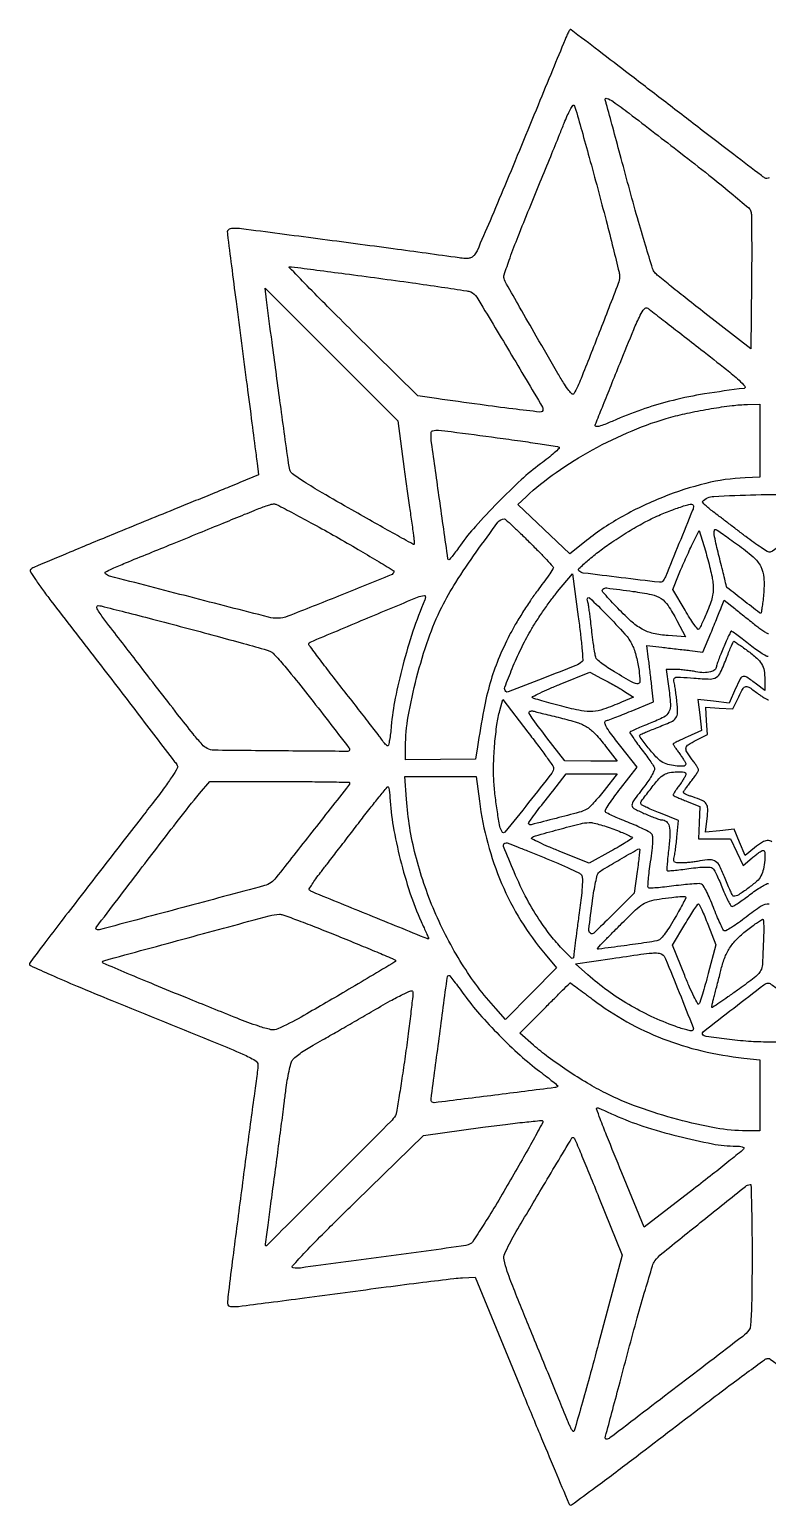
# Model space of a CAD drawing. Extents: x 6 to 587, y 136 to 715.
# Drawn here: x 6 to 296, y 136 to 715 of the extents above; entities that cross this region are included whole.
import ezdxf

# ---------------------------------------------------------------- set-up
doc = ezdxf.new("R2010")
doc.units = 0

msp = doc.modelspace()

# ---------------------------------------------------------------- linework, layer by layer
for points in [[(296.746402, 656.831407, -0.294151), (294.93864, 656.806247, -0.023323), (293.656754, 657.692457, -0.000154), (282.836131, 665.949675, -0.000615), (270.477823, 675.410415, -0.000393), (256.135287, 686.436058, 0.000438), (241.885584, 697.388284, 0.000724), (229.830393, 706.609342, 0.000035), (218.94269, 714.911232, 0.164301), (218.679845, 715, 0.247938), (218.494772, 714.902215, 0.014015), (218.133314, 714.339062, 0.018834), (217.731563, 713.612204, 0.012461), (217.323181, 712.75, 0.006495), (216.58593, 711.027579, 0.00007), (211.671907, 699.117188, 0.000221), (206.012105, 685.376566, 0.000144), (199.486035, 669.5, -0.001579), (192.918417, 653.651875, -0.002438), (187.131893, 639.999718, -0.000764), (182.042172, 628.202369, -0.073772), (181.07605, 626.647975, -0.07096), (180.06073, 625.74713, -0.096584), (178.931747, 625.281111, -0.066113), (177.401353, 625.178626, -0.018346), (175.002681, 625.423793, 0.001234), (149.138193, 628.965235, 0.000829), (119.571417, 632.8894, 0.000153), (89.575788, 636.810557, 0.032432), (86.658226, 637, 0.044186), (85.608732, 636.907073, 0.070736), (84.755733, 636.626417, 0.095573), (84.197482, 636.202323, 0.184698), (84, 635.685953, 0.031504), (84.065161, 634.652824, 0.000109), (85.633319, 622.292346, 0.000595), (87.428756, 608.298275, 0.000373), (89.560236, 591.935953, -0.000089), (91.73133, 575.343053, -0.000128), (93.652234, 560.612606, -0.000069), (95.272663, 548.148096, -0.001931), (95.682449, 544.894195), (96.244426, 540.28839), (88.872213, 537.245243, -0.000836), (84.862291, 535.597845, -0.000203), (78.231213, 532.889685, -0.000208), (70.623428, 529.789924, -0.000207), (63, 526.691164, 0.000843), (39.712369, 517.19068, 0.001935), (22.213718, 509.938194, 0.000487), (7.998637, 503.965762, 0.095656), (6.716271, 503.108151, 0.351576), (6.644398, 502.482909, 0.005357), (8.755451, 499.206848, 0.011643), (11.431212, 495.349069, 0.007108), (14.758714, 490.916271, -0.000395), (32.569607, 467.841028, -0.000532), (48.649873, 446.927911, -0.000087), (63.329549, 427.787318, -0.029066), (64.375673, 426.244881, -0.275188), (64.37643, 425.254739, -0.010245), (62.326139, 421.961151, -0.014204), (59.388415, 417.719202, -0.006175), (55.257325, 412.244881, -0.000024), (50.177295, 405.683849, -0.000008), (42.624325, 395.930205, -0.000008), (34.213467, 385.069404, -0.000009), (26.107207, 374.602626, 0.00106), (18.683613, 364.975558, 0.001671), (12.358267, 356.679396, 0.000388), (6.844078, 349.385012, 0.070143), (6.380676, 348.549642, 0.396371), (6.678289, 347.822188, 0.001836), (14.815072, 344.149073, 0.006105), (25.017566, 339.737135, 0.002632), (38.718613, 334.094346, -0.000244), (79.905758, 317.360962, -0.007471), (90.121121, 313.025884, -0.0254), (94.937873, 310.596891, -0.269489), (96, 308.769376, -0.027661), (95.92936, 307.493452, -0.002598), (95.566323, 304.372707, -0.003325), (95.089029, 300.65414, -0.002609), (94.523653, 296.628338, 0.003321), (93.013849, 285.765509, 0.000324), (89.557272, 259.492764, 0.000384), (86.160249, 233.386797, 0.002288), (84.459833, 219.75, 0.006038), (84.051494, 215.96266, 0.104688), (84.191169, 214.73503, 0.264454), (84.822951, 214.167563, 0.053739), (86.377493, 214, 0.031202), (88.334735, 214.122258, 0.000418), (100.338677, 215.637974, 0.001192), (114.242337, 217.439077, 0.000783), (130.242716, 219.576083, -0.00107), (146.402499, 221.724951, -0.00151), (160.810475, 223.56528, -0.000865), (172.977468, 225.060659, -0.021214), (176.367413, 225.326083), (181.234825, 225.5), (199.570928, 181.129818, 0.000527), (206.636912, 164.082332, 0.000862), (212.667297, 149.64688, 0.000078), (218.093933, 136.725039, 0.097217), (218.405744, 136.260922, 0.371058), (219.172886, 136.20345, 0.000928), (228.601653, 143.189913, 0.002795), (242.681625, 153.7861, 0.000413), (270.980878, 175.369101, -0.00201), (280.090534, 182.270856, -0.003121), (288.01049, 188.144304, -0.00095), (294.918044, 193.1803, -0.099107), (295.980878, 193.668372, -0.218026), (297.075966, 193.450477, -0.000762), (308.181153, 185.399918, -0.003836)], [(296.682118, 371.944434, 0.158877), (293.60035, 371.08497, 0.01839), (287.69977, 366.837903, -0.010229), (284.686554, 364.593536, -0.015932), (281.992471, 362.797982, -0.010166), (279.72681, 361.453145, -0.273779), (279.055036, 361.465986, -0.141178), (278.550112, 362.022626, -0.006208), (277.415853, 364.408364, -0.010095), (276.149073, 367.313459, -0.006997), (274.829885, 370.645128, 0.011498), (273.477545, 373.972705, 0.016217), (272.109913, 376.866902, 0.012371), (270.856833, 379.168226, 0.171923), (270.148552, 379.773237, 0.102149), (269.178843, 379.932531, 0.006995), (266.38386, 379.77931, 0.009759), (263.032047, 379.482668, 0.007164), (259.328219, 379.028111, -0.006674), (255.682428, 378.577055, -0.010242), (252.513334, 378.293421, -0.005075), (249.850788, 378.137141, -0.211542), (249.32748, 378.339187, -0.21549), (249.129506, 378.863702, -0.00495), (249.329534, 381.58104, -0.010157), (249.665729, 384.811652, -0.006598), (250.179195, 388.53056, 0.007208), (250.80069, 393.0728, 0.021535), (251.046616, 396.199123, 0.028698), (250.999255, 398.357258, 0.150493), (250.566228, 399.447537, 0.100812), (249.750454, 400.125008, 0.009139), (247.382263, 401.339372, 0.011559), (244.471713, 402.68277, 0.008787), (241.224454, 404.024169, -0.006348), (238.015073, 405.331635, -0.009253), (235.223757, 406.571679, -0.005356), (232.920078, 407.676767, -0.140725), (232.41753, 408.133439, -0.28237), (232.415592, 408.746148, -0.007228), (233.948332, 411.181685, -0.013285), (235.926118, 414.055761, -0.008416), (238.37496, 417.303084), (244.863768, 425.612941), (238.431884, 433.783816, -0.00628), (234.471574, 438.947, -0.036385), (232.621748, 441.839256, -0.125884), (232.243564, 443.346554, -0.41286), (232.900037, 444, 0.0884), (233.527099, 444.111738, 0.002498), (236.098667, 445.072884, 0.00502), (239.116631, 446.252889, 0.003422), (242.525109, 447.652372), (251.250144, 451.304743), (250.675261, 456.902372, 0.002142), (250.403918, 459.43751, 0.001287), (250.061184, 462.444585, 0.001289), (249.704899, 465.433641, 0.002249), (249.392069, 467.908983), (248.68376, 473.317966), (254.59188, 472.671007, -0.001019), (257.225531, 472.377178, -0.000665), (260.26432, 472.027784, -0.000668), (263.226993, 471.679136, -0.001277), (265.605805, 471.38981), (270.71161, 470.755574), (273.836436, 478.261742, 0.000992), (275.107928, 481.333168, 0.001047), (276.344408, 484.354833, 0.000999), (277.399682, 486.964092, 0.004751), (277.986162, 488.463604), (279.011063, 491.159297), (283.197915, 487.829648, -0.000156), (285.094954, 486.320039, -0.000093), (287.346804, 484.526248, -0.000094), (289.586342, 482.740896, -0.000163), (291.442384, 481.259706, 0.011034), (293.069426, 480.018191, 0.014756), (294.601825, 478.969317, 0.01191), (295.910015, 478.172837, 0.129847), (296.5, 478.012835, 0.153163)], [(296.298171, 469, -0.135007), (295.48446, 469.223793, -0.009732), (293.482067, 470.46875, -0.013088), (291.129494, 472.084752, -0.009502), (288.594686, 474, 0.002715), (286.129392, 475.915833, 0.004298), (283.993698, 477.527992, 0.00115), (282.121501, 478.909483, 0.167462), (281.866153, 478.988909, 0.277157), (281.66461, 478.859436, 0.002248), (280.799745, 477.08959, 0.00716), (279.830642, 475.008039, 0.004444), (278.75, 472.538716, 0.005276), (277.696584, 469.998262, 0.007269), (276.807813, 467.693055, 0.00486), (276.111915, 465.748879, 0.083697), (276, 465.084991, -0.230747), (275.383058, 463.819332, -0.104055), (273.682846, 462.984736, -0.069952), (271.103612, 462.701743, -0.040062), (267.985998, 463.047568, 0.011506), (266.007153, 463.382249, 0.008079), (263.766393, 463.6715, 0.008156), (261.611063, 463.878847, 0.016858), (259.920873, 463.956449), (256.341745, 464), (257.226965, 457.392945, -0.014817), (257.959165, 450.347619, -0.134459), (257.370502, 447.341773, -0.160114), (255.362732, 445.305048, -0.023471), (250.016605, 442.865547, 0.002766), (247.117677, 441.685136, 0.004165), (244.60521, 440.621253, 0.001722), (242.467815, 439.686364, 0.092672), (242.10343, 439.436764, 0.349695), (242.064508, 439.092532, 0.005683), (243.18823, 437.345457, 0.012002), (244.618823, 435.285235, 0.007335), (246.399887, 432.920943, -0.005297), (248.249911, 430.485816, -0.00678), (249.898872, 428.202907, -0.005358), (251.230796, 426.261317, -0.056094), (251.674484, 425.405898, -0.19513), (251.658049, 424.541452, -0.021822), (250.788092, 422.731568, -0.023805), (249.500785, 420.580616, -0.016759), (247.861422, 418.286333, 0.004957), (243.450846, 412.411926, 0.153157), (242.866021, 410.705388, 0.284045), (243.599785, 409.445296, 0.018399), (247.578942, 407.507507, 0.007534), (249.841862, 406.547233, 0.009689), (251.951427, 405.73658, 0.007789), (253.73226, 405.122775, 0.079251), (254.501986, 405, -0.180876), (256.34859, 404.309392, -0.154382), (257.438471, 402.526486, -0.073212), (257.756467, 399.230237, -0.017478), (257.288077, 393.729176, 0.00438), (256.932806, 390.545572, 0.006835), (256.688414, 387.797725, 0.002522), (256.523442, 385.444619, 0.193303), (256.638817, 385.092866, 0.241376), (256.965484, 384.955421, 0.003049), (259.277657, 385.144339, 0.008098), (261.988799, 385.426815, 0.005119), (265.141683, 385.839813, -0.009323), (268.77755, 386.285014, -0.021255), (271.536949, 386.452689, -0.024407), (273.550323, 386.391022, -0.154538), (274.488185, 386.009806, -0.095826), (275.089767, 385.276446, -0.00961), (276.133846, 383.254767, -0.011789), (277.285016, 380.770427, -0.009114), (278.425338, 378.012859, 0.011419), (279.551267, 375.325235, 0.017569), (280.658619, 373.060027, 0.01222), (281.661211, 371.285429, 0.263906), (282.164326, 371, 0.139409), (282.785615, 371.17666, 0.007033), (284.579685, 372.321875, 0.010825), (286.687734, 373.775996, 0.00759), (289, 375.5, -0.012194), (291.35631, 377.223318, -0.01586), (293.599455, 378.678125, -0.013518), (295.519019, 379.768566, -0.123008), (296.445511, 380, -0.129303)], [(297.806883, 396.360833, 0.14551), (295.956284, 396.810715, 0.131863), (294.060987, 396.19789, 0.023732), (291.020487, 394.016226), (287.253164, 391.032451), (285.123972, 396.155859), (282.99478, 401.279267), (277.366614, 400.698389), (271.738448, 400.117511), (272.364071, 405.440587, 0.026927), (272.605984, 409.266122, 0.149258), (272.029314, 411.219817, 0.145021), (270.450535, 412.548025, 0.024948), (266.75, 413.947229, -0.011956), (265.312782, 414.448389, -0.018557), (264.101562, 414.955551, -0.013298), (263.156215, 415.424207, -0.277824), (263, 415.683648, -0.147665), (263.102801, 416.024147, -0.005241), (263.88125, 417.1696, -0.00929), (264.850498, 418.510285, -0.006327), (266, 420, 0.009087), (267.149197, 421.50644, 0.012636), (268.11875, 422.898891, 0.009127), (268.869541, 424.083983, 0.13747), (269, 424.549513, 0.127656), (268.88219, 425.00343, 0.011245), (268.27723, 426.035068, 0.014145), (267.481892, 427.245989, 0.010543), (266.539505, 428.537093, -0.020141), (264.371355, 431.630488, -0.192125), (264.070326, 433.18379, -0.206924), (264.931871, 434.453197, -0.023735), (268, 436.205658), (272.5, 438.5), (272.150948, 443.831075), (271.801895, 449.162149), (277.150948, 448.831075), (282.5, 448.5), (284.786337, 453.286559, -0.019234), (286.462742, 456.474817, -0.233235), (287.579191, 457.222303, -0.184293), (289.007706, 456.883608, -0.011556), (292.594391, 454.320855, 0.010931), (293.835115, 453.431991, 0.014501), (295.003555, 452.681751, 0.011799), (295.999617, 452.11383, 0.124284), (296.450487, 452, 0.13874)]]:
    msp.add_lwpolyline(points, format="xyb")
for points in [[(229.414524, 652.5, -0.001773), (232.705827, 640.061407, -0.002666), (235.479917, 629.187988, -0.00107), (237.788424, 619.848726, -0.060295), (238.001699, 618.07613, -0.092413), (237.500587, 615.398431, -0.000819), (230.00404, 596.12459, -0.001966), (222.857704, 578.049867, -0.031545), (220.039428, 572.11769, -0.477917), (219.389375, 572.00439, -0.047131), (218.135037, 573.330712, -0.026308), (216.33616, 575.900601, -0.007281), (213.787935, 580.11769, -0.001003), (205.294153, 594.715198, -0.002104), (198.760499, 606.106277, -0.00112), (193.645636, 615.158509, -0.042083), (192.670061, 617.297205, -0.169941), (192.659334, 618.79187, -0.004143), (194.97691, 625.390243, -0.007574), (198.153233, 633.798065, -0.00336), (202.585715, 644.797205, 0.000303), (206.855374, 655.208203, 0.000339), (210.952659, 665.235559, 0.000311), (214.430675, 673.779108, 0.00182), (216.241152, 678.281293, -0.01101), (217.482095, 681.210495, -0.019764), (218.646472, 683.547326, -0.016516), (219.648844, 685.239367, -0.486982), (220.081532, 685.281293, -0.121047), (220.491369, 684.565679, -0.000455), (223.130046, 675.329505, -0.002329), (226.068329, 664.823505, -0.001457)], [(261.957637, 666.588064, -0.003165), (273.039864, 657.92238, -0.006196), (281.735306, 650.856768, -0.002751), (288.683648, 645.001277, -0.157713), (289.551528, 643.592673, -0.056576), (289.748742, 642.039676, -0.001268), (289.82961, 634.512894, -0.002847), (289.851785, 625.689613, -0.00192), (289.781094, 615.621434), (289.5, 589.742867), (271.5, 603.73969, -0.001936), (264.484156, 609.238949, -0.002766), (258.303981, 614.177708, -0.001517), (253.116977, 618.396103, -0.041601), (251.853978, 619.618256, -0.104503), (250.97077, 621.195637, -0.001935), (248.156818, 630.347238, -0.00467), (245.005243, 641.100509, -0.003094), (241.579337, 653.5, 0.000207), (238.23067, 665.898459, 0.000316), (235.316035, 676.645282, 0.000105), (232.786207, 685.942281, 0.008806), (232.37424, 687.356279, -0.61692), (233.044171, 688.001193, -0.068336), (235.529955, 686.720868, -0.010781), (241.73395, 682.162737, -0.000525)], [(143.42829, 617.44223, -0.001516), (156.63612, 615.634652, -0.002304), (168.100773, 613.976333, -0.000838), (177.965414, 612.486119, -0.058434), (179.574341, 612.043704, -0.161949), (181.945231, 610.021521, -0.001319), (194.7624, 588.680895, -0.000833), (207.745394, 566.851903, -0.342606), (207.537985, 565.204652, -0.229559), (206.695915, 564.91236, -0.000854), (196.125936, 566.175184, -0.003723), (183.220385, 567.837005, -0.001638), (166.165696, 570.219231), (158.831393, 571.2682), (133.165696, 596.592631, -0.001772), (123.389009, 606.307962, -0.003037), (115.311983, 614.490191, -0.000506), (108.316843, 621.677597, -0.646975), (108.42829, 621.958531, -0.043153), (109.162321, 621.927971, -0.000117), (119.09246, 620.648973, -0.000716), (130.299762, 619.18649, -0.000447)], [(153.480807, 542.5, 0.000536), (154.524463, 534.840715, 0.000618), (155.536558, 527.539062, 0.000553), (156.408707, 521.35356, 0.003611), (156.872693, 518.25, -0.008253), (157.154591, 516.236757, -0.013981), (157.315468, 514.542187, -0.007731), (157.385906, 513.168474, -0.424729), (157.223353, 513, -0.127504), (156.866585, 513.092482, -0.000138), (149.87816, 516.979125, -0.001299), (142.067503, 521.352489, -0.000797), (132.882683, 526.545957, -0.00292), (121.220219, 533.255282, -0.011435), (114.14156, 537.602687, -0.011974), (109.553205, 540.725472, -0.18255), (108.505888, 542.295957, -0.022621), (108.03773, 544.842798, -0.000125), (104.678768, 569.332887, -0.000626), (101.563575, 592.301821, -0.001586), (99.374049, 609), (98.798509, 613.5), (124.855556, 587.5), (150.912602, 561.5)], [(269.935785, 589.5, -0.002449), (279.981353, 581.594202, -0.0158), (284.904378, 577.42012, -0.037175), (287.174173, 575.039768, -0.592351), (286.844484, 574.219675, 0.010453), (271.362484, 572.039364, 0.019577), (258.969593, 569.527682, 0.022288), (247.956662, 566.316945, 0.019702), (236.801646, 562.020494, -0.005288), (232.252601, 560.116095, -0.032393), (229.839356, 559.313346, -0.120654), (228.73859, 559.295491, -0.449804), (228.445515, 559.83007, -0.009147), (228.912311, 561.062038, -0.000161), (231.558439, 567.671661, -0.000405), (234.649575, 575.3676, -0.00027), (238.202902, 584.17984, -0.001962), (243.581012, 597.347723, -0.018641), (246.111866, 602.881411, -0.048445), (247.760683, 605.493606, -0.401963), (249.022425, 605.67984, -0.009931), (250.219131, 604.793087, -0.000225), (255.850548, 600.440328, -0.000505), (262.437849, 595.333345, -0.000342)], [(293, 553.671126), (293, 539.342253), (287.25, 539.117231, 0.050868), (271.79165, 536.926771, 0.034442), (254.840622, 531.473133, 0.033755), (238.337776, 523.549894, 0.041321), (224.197624, 513.92393), (218.477222, 509.295338), (208.269758, 518.981691), (198.062294, 528.668044), (201.281147, 531.692806, -0.03649), (213.066068, 541.249643, -0.026583), (227.405742, 550.145779, -0.026199), (242.899283, 557.62496, -0.031571), (258.168092, 562.927168, -0.016328), (265.427289, 564.691737, -0.010468), (273.953304, 566.286111, -0.010433), (282.159426, 567.46819, -0.025458), (288.25, 567.903145), (293, 568)], [(190, 554.867156, -0.00207), (199.059637, 553.618141, -0.003284), (206.805799, 552.46556, -0.000779), (213.570568, 551.402745, -0.141713), (214.211231, 551.101959, -0.438987), (214.221595, 550.651158, -0.008884), (212.363551, 548.924726, -0.014925), (209.939433, 546.878438, -0.00873), (206.922509, 544.566949, 0.027122), (199.423353, 538.370784, 0.011881), (190.151269, 529.406279, 0.01183), (181.367618, 520.068742, 0.0291), (175.5, 512.70797, -0.005392), (173.930364, 510.535148, -0.0084), (172.526684, 508.700842, -0.00349), (171.299998, 507.174444, -0.214232), (170.995096, 507.021565, -0.385806), (170.606407, 507.344813, -0.000103), (167.291484, 530.794437, -0.000623), (164.207301, 552.842734, -0.039296), (163.975786, 556.75, -0.349809), (164.706508, 557.631086, -0.06952), (166.897376, 557.777197, -0.0146), (171.817917, 557.276431, -0.000561)], [(126.66731, 516.057493, -0.002741), (135.411979, 511.037117, -0.004496), (142.753799, 506.679647, -0.000865), (149.14413, 502.79365, -0.305525), (149.3669, 502.307493, -0.261478), (148.372403, 501.064693, -0.000715), (127.648388, 492.715211, -0.001634), (107.742969, 484.804048, -0.090798), (103.823762, 484.034333, -0.06605), (100.187572, 484.469387, -0.000444), (69.36502, 492.401242, -0.000232), (37.804594, 500.568472, -0.133716), (36.154295, 501.512371, -0.495368), (36.251151, 502.228293, -0.024156), (38.726749, 503.48006, -0.00804), (44.036535, 505.748628, -0.000359), (62.5, 513.272835, 0.00015), (72.89482, 517.503836, 0.000182), (82.625, 521.471836, 0.000153), (90.808442, 524.815464, 0.001281), (94.5, 526.336143, -0.007861), (96.919452, 527.295755, -0.009416), (99.227272, 528.120018, -0.008313), (101.190054, 528.743526, -0.059758), (102.16731, 528.912872, -0.132856), (103.35156, 528.658035, -0.001774), (110.051951, 525.172545, -0.00492), (117.795731, 521.011624, -0.003195)], [(267, 528.120105, -0.096716), (266.679251, 526.477425, -0.000685), (261.31814, 513.324377, -0.000792), (255.958919, 500.286254, -0.082337), (254.938316, 498.643352, -0.24672), (253.62857, 498.14011, -0.001135), (238.586844, 499.941795, -0.001476), (223.746745, 501.797991, -0.170022), (222.021305, 502.661921, -0.420015), (222.044077, 503.554207, -0.008775), (225.682601, 506.82647, -0.01633), (230.101795, 510.416511, -0.013771), (235, 513.92851, -0.011539), (241.450088, 518.075799, -0.014916), (247.562611, 521.563587, -0.01627), (253.358812, 524.407586, -0.021073), (258.854234, 526.611935, -0.003088), (263.758091, 528.308956, -0.035993), (265.71923, 528.820236, -0.153797), (266.620718, 528.709587, -0.293916)], [(318.460903, 530.949068), (323.421806, 529.748068), (320.460903, 527.352605, -0.006097), (312.927321, 521.408223, -0.00612), (305.260166, 515.656729, -0.001962), (298.043988, 510.42365, -0.158136), (296.7355, 510.004748, -0.139953), (295.947837, 510.232903, -0.00609), (293.512928, 511.801252, -0.009952), (290.654824, 513.77471, -0.006897), (287.5, 516.113838, 0.000133), (284.090953, 518.713648, 0.000111), (280.462557, 521.477937, 0.000112), (277.137386, 524.008875, 0.000303), (274.776789, 525.802545, -0.010608), (272.999946, 527.211346, -0.017949), (271.58142, 528.474403, -0.01243), (270.526962, 529.534872, -0.406123), (270.531532, 529.864866, -0.184085), (274.941418, 531.841099, -0.008648), (291.516582, 532.503018, -0.014586), (307.940702, 532.395384, -0.050493)], [(202.731211, 513.76975, -0.003505), (206.284091, 510.181694, -0.005524), (209.277293, 507.047642, -0.001711), (211.821103, 504.305765, -0.18831), (212, 503.847603, -0.150925), (211.853998, 503.374929, -0.002159), (210.1568, 500.912644, -0.005746), (208.130172, 498.069679, -0.00373), (205.725275, 494.827853, 0.013154), (202.986976, 490.987398, 0.007938), (199.936159, 486.302557, 0.007948), (197.051063, 481.548481, 0.013791), (194.828963, 477.5, 0.02097), (190.376699, 467.854808, 0.027698), (187.19355, 458.715323, 0.023205), (184.671661, 448.105479, 0.009715), (182.221492, 433.617456), (181.493039, 428.734912), (167.746323, 428.617456), (153.999607, 428.5), (153.999803, 433.650627, -0.04346), (155.033139, 445.511424, -0.019967), (158.326105, 460.685697, -0.019935), (162.952092, 475.992459, -0.032917), (168.200105, 488.43411, -0.026047), (173.694868, 498.09674, -0.012191), (181.745675, 510.029751, -0.005), (190.235261, 521.724921, -0.237546), (192.767667, 523, -0.187229), (193.228324, 522.821236, -0.001716), (195.981044, 520.288614, -0.005521), (199.128183, 517.307849, -0.003504)], [(274.655324, 497.971568, -0.035298), (274.787675, 495.414934, -0.043399), (274.535934, 493.039648, -0.035661), (273.824011, 490.401962, -0.015043), (272.513193, 486.971568, -0.00465), (271.429603, 484.439617, -0.006409), (270.406252, 482.187472, -0.004226), (269.509855, 480.321161, -0.074864), (269.130271, 479.773018, -0.455653), (268.679489, 479.790792, -0.011005), (267.247725, 481.657519, -0.016497), (265.558455, 484.130496, -0.009516), (263.682444, 487.20921), (258.918853, 495.372385), (261.126104, 500.936193, -0.007045), (262.183449, 503.495639, -0.003808), (263.553147, 506.617402, -0.003792), (264.996597, 509.77589, -0.005968), (266.288834, 512.463473), (269.244312, 518.426946), (271.671541, 510.463473, -0.008214), (272.641631, 507.082536, -0.007133), (273.549259, 503.509043, -0.007193), (274.278245, 500.250309, -0.020854)], [(284.263875, 513, -0.024581), (290.403614, 508.13393, -0.092728), (293.424622, 504.293469, -0.106332), (294.636721, 499.909377, -0.037845), (294.52053, 493.375809, -0.005684), (294.223058, 490.547799, -0.009375), (293.899827, 488.166644, -0.0035), (293.575753, 486.167027, -0.365914), (293.378079, 486, -0.166773), (292.914733, 486.158969, -0.000318), (286.555136, 491.111473, -0.000248), (280.160325, 496.103037, -0.230855), (280, 496.431772, 0.060618), (279.992862, 496.490435, 0.000012), (279.269099, 499.420064, 0.000264), (278.465855, 502.663724, 0.00016), (277.511825, 506.502329, -0.003174), (275.820174, 513.488431, -0.023092), (275.185483, 516.879053, -0.071568), (275.191992, 518.498283, -0.490457), (275.788297, 518.833333, -0.049438), (276.329788, 518.538327, -0.001289), (278.60317, 516.982292, -0.002711), (281.261135, 515.131629, -0.001848)], [(223.296767, 467.019125, -0.081114), (220.778515, 465.507747, -0.001895), (207.874371, 460.430124, -0.000709), (194.255815, 455.153121, -0.296685), (193.314267, 455.3524, -0.293909), (192.964407, 456.964714, -0.007237), (195.848336, 464.345087, -0.015345), (199.296559, 472.115087, -0.01956), (202.967964, 479.040285, -0.012238), (205.271267, 482.788092, -0.007625), (208.143971, 487.071209, -0.00765), (211.107418, 491.210463, -0.013741), (213.682244, 494.5), (219.478494, 501.5), (221.786014, 484.596767, -0.004829), (222.61305, 478.068633, -0.007656), (223.181649, 472.460751, -0.002746), (223.567328, 467.664793, -0.240251)], [(161.48455, 491.25, 0.01844), (156.870618, 478.918876, 0.015529), (152.881948, 465.55797, 0.015985), (149.898381, 452.646105, 0.027734), (148.366617, 441.75, -0.008904), (148.062441, 438.778729, -0.01458), (147.686879, 436.276563, -0.00824), (147.288726, 434.256664, -0.353652), (146.971234, 434, -0.171628), (146.595561, 434.132866, -0.027785), (146.011908, 434.660937, -0.027906), (145.36868, 435.38843, -0.02131), (144.746297, 436.25, 0.01773), (143.662426, 437.773261, 0.000778), (139.694228, 442.934577, 0.001318), (134.961265, 449.037469, 0.000941), (129.631287, 455.846434, -0.00202), (124.405707, 462.551806, -0.003233), (120.004191, 468.323802, -0.000679), (116.181062, 473.419495, -0.161973), (116, 473.963759, -0.302116), (116.474669, 474.677631, -0.000226), (137.930786, 483.667255, -0.000632), (158.666891, 492.313405, -0.082084), (161.356989, 492.943206, -0.259084), (161.620761, 492.818755, -0.137797), (161.747968, 492.469254, -0.078423), (161.702966, 491.917156, -0.039286)], [(242.993415, 473.5, -0.03261), (243.785707, 471.548028, -0.015322), (244.564197, 468.936772, -0.015109), (245.215548, 466.14085, -0.020539), (245.622076, 463.582629, -0.019503), (245.960955, 459.219845, -0.407757), (245.161657, 458.337108, -0.144884), (243.404177, 458.743338, -0.003419), (236.002003, 462.99883, -0.014689), (233.335541, 464.663039, -0.01924), (231.007974, 466.345247, -0.017062), (229.203248, 467.860461, -0.143197), (228.649595, 468.755835, -0.026597), (228.273526, 470.468414, -0.006091), (227.828214, 473.399047, -0.004317), (227.262685, 477.725367, -0.001208), (226.453137, 484.5, 0.00532), (226.189651, 486.560937, 0.005297), (225.882027, 488.61875, 0.005198), (225.575513, 490.411006, 0.020652), (225.33076, 491.5, -0.754499), (226.210419, 492.027802, -0.010634), (233.026938, 485.370391, -0.011275), (240.06342, 477.868402, -0.070132)], [(243.25107, 494.605602, -0.018426), (250.520652, 493.364162, -0.095084), (254.269986, 491.79844, -0.10196), (257.046047, 489.005648, -0.022763), (260.483904, 483.187071), (263.908474, 476.737814), (257.033542, 477.229713, -0.038025), (251.208301, 478.094869, -0.072375), (246.79774, 479.795179, -0.05779), (242.446885, 482.953491, -0.016984), (236.555938, 488.75, -0.005936), (231.386961, 494.324826, -0.419249), (231.453758, 495.471028, -0.213358), (232.933159, 495.925735, -0.002519)], [(67.065764, 480.45171, -0.001237), (79.546989, 477.109925, -0.0019), (90.337065, 474.148261, -0.000621), (99.661204, 471.538347, -0.054361), (101.005346, 470.997139, -0.073962), (101.948961, 470.295966, -0.008231), (103.816426, 468.360921, -0.009873), (105.967691, 465.963907, -0.00785), (108.197012, 463.295429, -0.003121), (115.625397, 453.996427, -0.002365), (123.66245, 443.705962, -0.000271), (131.759304, 433.225488, -0.165806), (132, 432.519606, -0.416183), (131.28626, 431.810645, -0.000361), (104.718399, 432.008332, -0.000767), (78.837118, 432.259319, -0.120621), (76.044079, 432.97641, -0.089391), (74.136779, 434.486563, -0.010497), (70.622159, 438.64415, -0.005131), (64.50614, 446.355435, -0.000429), (48.890656, 466.5, -0.000486), (36.76649, 482.199871, -0.013047), (33.657946, 486.458641, -0.08394), (32.805524, 488.283753, -0.495527), (33.350775, 489, -0.061732), (34.470513, 488.861225, -0.000425), (43.860437, 486.48894, -0.001651), (54.599595, 483.728304, -0.001054)], [(288.133148, 471.402261, -0.021578), (291.836416, 468.429703, -0.077971), (293.768718, 466.115205, -0.094475), (294.703982, 463.565908, -0.040831), (295, 459.947053), (295, 455.762622), (291.75, 458.202167, 0.011891), (287.969435, 460.901851, 0.204221), (286.508124, 461.188109, 0.225296), (285.367017, 460.31585, 0.014642), (283.521634, 456.453001), (281.022079, 450.801064), (274.89996, 451.511611), (268.777842, 452.222158), (269.488389, 446.10004), (270.198936, 439.977921), (264.599468, 437.50157, 0.004451), (262.452813, 436.529277, 0.007183), (260.644844, 435.659138, 0.002245), (259.108182, 434.883558, 0.28185), (259, 434.70689, 0.1467), (259.064653, 434.491274, 0.002677), (259.734375, 433.48668, 0.006381), (260.541893, 432.32168, 0.004189), (261.5, 431, -0.010513), (262.457497, 429.643387, -0.014019), (263.265625, 428.37015, -0.011231), (263.879257, 427.286007, -0.123773), (264, 426.80572, -0.39064), (263.306852, 426.053911, -0.039586), (260.65338, 426.048551, -0.040451), (257.565459, 426.540451, -0.059676), (254.997486, 427.5013, -0.086309), (252.692747, 429.251341, -0.017025), (249.276067, 433.185503, -0.009891), (246.016945, 437.373696, -0.40647), (246.153609, 438.413863, -0.067683), (246.434913, 438.579766, -0.001061), (248.160748, 439.30045, -0.002794), (250.175518, 440.123608, -0.001845), (252.5, 441.048231, 0.010892), (258.187157, 443.430511, 0.124585), (260.082148, 444.920628, 0.168277), (260.76626, 446.96367, 0.024063), (260.504638, 451.436015, 0.004937), (260.217027, 453.895274, 0.005439), (259.889199, 456.270148, 0.005084), (259.566597, 458.292053, 0.027418), (259.320264, 459.377255, -0.182189), (259.401282, 460.358348, -0.250031), (260.09948, 460.875981, -0.054073), (261.961553, 460.950331, -0.003743), (267.208012, 460.55283, 0.014262), (273.511824, 460.208395, 0.149158), (275.978423, 460.891234, 0.147253), (277.658519, 462.837276, 0.01379), (280.104229, 468.75, -0.004852), (281.045535, 471.146066, -0.007842), (281.898065, 473.164062, -0.002614), (282.661987, 474.871789, -0.294316), (282.860931, 475, -0.148966), (283.117084, 474.921952, -0.001825), (284.56273, 473.943164, -0.005229), (286.22783, 472.781201, -0.003375)], [(239.5, 455.623992), (243.5, 453.145259), (238.785679, 451.123461, -0.0152), (231.743273, 448.353499, -0.069124), (227.440813, 447.453029, -0.066945), (222.991789, 447.744429, -0.013722), (215.300404, 449.517239, -0.003344), (211.110354, 450.634873, -0.004996), (207.464764, 451.672707, -0.002238), (204.3748, 452.600892, -0.101516), (203.792411, 452.918015, -0.536832), (203.835431, 453.288748, -0.005197), (206.710369, 454.71143, -0.010743), (210.307407, 456.350861, -0.006124), (214.719521, 458.184686), (226.354221, 462.854194), (230.927111, 460.47846, -0.005542), (232.968624, 459.388941, -0.003482), (235.331714, 458.07247, -0.003495), (237.639355, 456.744364, -0.006387)], [(212.030827, 425.5, -0.192194), (211.371499, 423.235641, -0.002635), (202.284364, 411.727173, -0.002002), (192.972829, 400.156737, -0.516288), (191.858989, 400.22816, -0.091124), (191.027596, 402.360117, -0.008156), (190.029949, 408.043446, -0.011258), (189.163536, 414.425105, -0.013263), (188.640408, 420.5, -0.02266), (188.548257, 427.051415, -0.013462), (189.002229, 434.847029, -0.013422), (189.847034, 442.362957, -0.031075), (190.979584, 447.92418), (192.110734, 452.12495), (202.022423, 439.312475, -0.003087), (205.828273, 434.329528, -0.004761), (209.050964, 429.969915, -0.001679), (211.774397, 426.184649, -0.131731)], [(214.783227, 444.981427, -0.018171), (221.330369, 443.163518, -0.06324), (225.306158, 441.323312, -0.067563), (228.5579, 438.613605, -0.022744), (232.523271, 433.864178), (236.983014, 428), (226.741507, 428.035101), (216.5, 428.070202), (209.5, 437.159576, -0.002407), (204.059353, 444.294943, -0.042967), (202.525122, 446.737989, -0.432667), (202.811101, 447.541784, -0.173421), (204.116119, 447.631787, 0.006671), (205.513574, 447.258198, 0.001089), (208.232933, 446.576251, 0.001199), (211.437144, 445.788286, 0.001057)], [(231.90705, 416.47641, -0.008507), (229.823911, 413.916534, -0.010695), (227.804522, 411.620967, -0.008986), (226.04563, 409.773496, -0.079256), (225.14018, 409.10803, -0.052792), (222.126014, 407.938477, -0.003441), (213.053324, 405.546627, -0.001029), (203.219987, 403.04805, -0.263926), (202.389341, 403.277326, -0.352309), (202.32618, 403.860212, -0.013959), (203.616234, 405.756276, -0.009692), (206.02738, 408.962848, -0.001048), (211.755956, 416.25), (217.085186, 423), (227.059463, 423), (237.03374, 423)], [(264, 422.964604, -0.115757), (263.854761, 422.345667, -0.015968), (263.224662, 421.172587, -0.017609), (262.371212, 419.811489, -0.014084), (261.360551, 418.40606, 0.011854), (260.377072, 417.051215, 0.01906), (259.61173, 415.846795, 0.013653), (259.066752, 414.85077, 0.325503), (259.113578, 414.553089, 0.089856), (259.432603, 414.33193, 0.00293), (260.858625, 413.693264, 0.005532), (262.559933, 412.965618, 0.003808), (264.503027, 412.177162), (269.5, 410.193712), (269.20717, 403.835302), (268.91434, 397.476891), (275.20717, 397.488445), (281.5, 397.5), (284, 392.307259), (286.5, 387.114519), (290, 390.030359, -0.009357), (291.395313, 391.149232, -0.012891), (292.692187, 392.097573, -0.009544), (293.79811, 392.832498, -0.133685), (294.25, 392.973099, -0.412289), (295.005212, 392.274806, -0.029499), (294.953068, 389.125211, -0.034342), (294.4469, 385.639189, -0.066197), (293.494431, 382.98923, -0.092366), (291.870036, 380.902513, -0.021437), (288.404353, 378.086959, -0.018964), (284.749557, 375.578675, -0.141826), (282.750512, 375, -0.284405), (282.446231, 375.188309, -0.004779), (281.543891, 377.042619, -0.010668), (280.535779, 379.288041, -0.006693), (279.44859, 381.953595, 0.01941), (277.369733, 386.701559, 0.129243), (275.703506, 388.6457, 0.162984), (273.486882, 389.287985, 0.03598), (269.5, 388.835453, -0.011458), (267.72658, 388.545556, -0.00783), (265.700517, 388.294137, -0.007895), (263.738813, 388.113122, -0.015776), (262.182612, 388.043551, -0.019409), (260.453184, 388.087984, -0.120085), (259.611215, 388.351692, -0.235674), (259.278249, 388.876528, -0.093738), (259.352223, 389.75, 0.029774), (259.578048, 390.79978, 0.004463), (259.886425, 392.935035, 0.005002), (260.203235, 395.466537, 0.004298), (260.486913, 398.135225), (261.134605, 404.770451), (254.016316, 407.563216, -0.006267), (251.256157, 408.68625, -0.009152), (248.856546, 409.749959, -0.005246), (246.874638, 410.697694, -0.141095), (246.447038, 411.085694, -0.305732), (246.491699, 412.206131, -0.006666), (249.946393, 416.78292, -0.012334), (253.429086, 421.049525, -0.088062), (255.48317, 422.730643, -0.083054), (257.639137, 423.504169, -0.03784), (260.626017, 423.813234, -0.034061), (263.337829, 423.702988, -0.382715)], [(132, 419.542585, -0.168049), (131.637869, 418.49556, -0.000194), (117.175217, 400.103485, -0.000448), (103.100269, 382.251696, -0.066532), (101.218682, 380.42943, -0.093814), (98.565914, 379.149848, -0.000375), (66.494541, 370.56308, -0.00016), (33.657462, 361.808931, -0.267524), (32.563746, 362.102921, -0.375533), (32.520701, 362.745163, -0.000113), (49.683531, 385.238488, -0.001686), (64.882433, 405.010005, -0.009794), (73.135005, 415.25), (77.119051, 420), (104.559526, 420, -0.001562), (115.081573, 419.96713, -0.002605), (123.939361, 419.865634, -0.000274), (131.815857, 419.730028, -0.409021)], [(147.838984, 413.75, 0.029719), (149.127587, 402.443945, 0.018587), (151.906671, 389.41011, 0.018423), (155.70726, 376.393688, 0.025797), (160.115744, 365.111685, -0.001689), (161.221312, 362.640753, -0.002653), (162.15275, 360.50955, -0.000683), (162.953187, 358.644263, -0.101342), (163, 358.415671, -0.532359), (162.719602, 358.226953, -0.00007), (139.872652, 367.515279, -0.000166), (117.386046, 376.669452, -0.099946), (116.228739, 377.437927, -0.342731), (116.175839, 377.858821, -0.00799), (117.291093, 379.672469, -0.014328), (118.755556, 381.831761, -0.008799), (120.596783, 384.293356, 0.000589), (123.170625, 387.619119, 0.000169), (127.144055, 392.76946, 0.00017), (131.620405, 398.579846, 0.000182), (136, 404.272927, -0.002276), (140.065367, 409.51198, -0.003676), (143.578507, 413.929771, -0.00072), (146.698438, 417.783066, -0.209935), (147.054492, 417.966122, -0.361295), (147.283469, 417.798334, -0.015262), (147.513665, 416.741611, -0.020223), (147.71088, 415.376982, -0.012256)], [(182.979447, 412.256709, 0.034634), (186.227724, 395.763068, 0.035523), (191.703229, 380.019572, 0.035956), (199.275847, 365.388486, 0.037497), (208.77325, 352.209351), (213.224101, 346.918702), (203.246413, 336.807748), (193.268724, 326.696793), (189.384362, 330.962932, -0.045243), (176.088104, 348.520012, -0.038539), (165.341153, 369.127608, -0.038486), (157.870548, 391.173, -0.044763), (154.338253, 413.015494), (153.700515, 422), (167.726784, 422), (181.753053, 422)], [(235.75, 401.286123, -0.006551), (238.529218, 400.190726, -0.010467), (240.870313, 399.174665, -0.004588), (242.807687, 398.263564, -0.288105), (243, 397.957512, -0.255548), (242.815829, 397.620699, -0.002767), (240.517394, 396.165284, -0.007816), (237.788333, 394.517057, -0.004904), (234.548574, 392.671199), (226.097148, 387.965184), (214.503849, 392.604534, -0.006051), (210.101673, 394.428283, -0.0105), (206.497991, 396.062984, -0.004768), (203.589802, 397.490809, -0.511198), (203.529816, 397.86315, -0.129127), (204.9668, 398.702336, -0.002125), (213.997469, 401.177201, -0.004217), (222.596689, 403.416973, -0.050057), (226, 403.918588, -0.065217), (227.401075, 403.800699, -0.012379), (229.895312, 403.193089, -0.013025), (232.791001, 402.329745, -0.011634)], [(207.766014, 390.406613, -0.003998), (213.11928, 388.176338, -0.005693), (217.835618, 386.103248, -0.003304), (221.770712, 384.288381, -0.080985), (222.759493, 383.611405, -0.186354), (223.334927, 382.390201, -0.029655), (223.368788, 379.697064, -0.018348), (223.004736, 375.342755, -0.003623), (222.009493, 367.570106, 0.001101), (221.23672, 361.767347, 0.001574), (220.578625, 356.615226, 0.000852), (220.043013, 352.253742, 0.023983), (219.960295, 351.115314, -0.64477), (219.1047, 350.752725, -0.018797), (215.414399, 354.418967, -0.020055), (211.062539, 359.472065, -0.018717), (207.023071, 364.972431, -0.027558), (201.676603, 373.873267, -0.018809), (196.561653, 384.510948, -0.010955), (192.476414, 394.486974, -0.526204), (193.516014, 396, -0.093375), (193.906972, 395.926346, -0.000405), (197.914808, 394.356943, -0.001951), (202.464043, 392.550766, -0.001228)], [(244.914584, 384.704252), (243.722375, 376.181963), (234.861188, 367.361831, -0.004194), (227.871563, 360.520352, -0.374672), (226.528357, 360.454034, -0.261587), (225.925597, 361.914361, -0.002715), (227.361021, 373.275031, -0.008866), (227.93447, 377.099165, -0.012316), (228.592789, 380.50003, -0.008855), (229.256146, 383.288533, -0.134334), (229.744132, 384.144132, -0.062025), (231.57435, 385.568996, -0.003128), (238.112163, 389.411565, -0.000984), (245.171576, 393.482968, -0.296288), (245.803396, 393.448228, -0.264665), (245.906892, 393.2179, -0.001536), (245.667459, 390.788239, -0.00582), (245.349782, 387.98743, -0.003603)], [(264, 374.453407, -0.122886), (263.90289, 374.064252, -0.001456), (262.651838, 371.730061, -0.00429), (261.169544, 369.039155, -0.002777), (259.410513, 365.949999, -0.011916), (257.268029, 362.432006, -0.026277), (255.431817, 359.878295, -0.032796), (253.87039, 358.173379, -0.139362), (252.660513, 357.533023, -0.01693), (248.672735, 356.823859, -0.001992), (239.737981, 355.581576, -0.000246), (229.715608, 354.233767, -0.23377), (229.28844, 354.378226, -0.407025), (229.286213, 354.559264, -0.000583), (231.845465, 357.241383, -0.003806), (234.779917, 360.263154, -0.002283), (238.308777, 363.809572, -0.005073), (244.246235, 369.603545, -0.044569), (247.113128, 371.893308, -0.078394), (249.71091, 373.079665, -0.031835), (253.526919, 373.886155, -0.00469), (258.490504, 374.561603, -0.017942), (261.598441, 374.842043, -0.021449), (263.601707, 374.864519, -0.404967)], [(272.662384, 363.97764), (275.824768, 355.967594), (272.819773, 344.733797, -0.003987), (271.616193, 340.373915, -0.005917), (270.486437, 336.576353, -0.002836), (269.472611, 333.37465, -0.111527), (269.096282, 332.738893, -0.513303), (268.661381, 332.797644, -0.006481), (267.172681, 335.691761, -0.012204), (265.457389, 339.356884, -0.006971), (263.556804, 343.859997), (258.735821, 355.742208), (263.607288, 363.871104, -0.004356), (265.511575, 366.986851, -0.006967), (267.197756, 369.610328, -0.002232), (268.686233, 371.835129, -0.252348), (268.989377, 371.993843, -0.286846), (269.264206, 371.817396, -0.002927), (270.278955, 369.636543, -0.00827), (271.413244, 367.048818, -0.005138)], [(127.42387, 359.403225, -0.000707), (135.593033, 356.05762, -0.001074), (142.681946, 353.124904, -0.000383), (148.78848, 350.577745, -0.027587), (149.769988, 350.102287, -0.578838), (149.783489, 349.20849, -0.000693), (130.485658, 337.769298, -0.0038), (112.958499, 327.591423, -0.024165), (103.782059, 322.928015, -0.160183), (101.149788, 322.652754, -0.028738), (96.331546, 323.991095, -0.01295), (87.894223, 327.112084, -0.00131), (68.047126, 335.104092, -0.001399), (55.386468, 340.282173, -0.00231), (44.72445, 344.735437, -0.000235), (35.23649, 348.755168, -0.293962), (35.015067, 349.080375, -0.34565), (35.481582, 349.707432, -0.000102), (68.631783, 358.717012, -0.000428), (100.447654, 367.327741, -0.056726), (104.42387, 367.929186, -0.096044), (105.786207, 367.716722, -0.002195), (111.973717, 365.453896, -0.004831), (119.208065, 362.692372, -0.003244)], [(294.520069, 359.25, 0.000669), (294.397854, 356.394493, 0.000578), (294.27702, 353.396217, 0.000582), (294.173794, 350.678154, 0.001695), (294.111061, 348.800952, -0.074711), (293.685657, 346.451986, -0.104699), (292.598328, 344.625411, -0.046115), (290.232499, 342.495163, -0.004925), (284.256085, 338.128201, -0.002756), (280.501807, 335.472446, -0.004561), (277.300218, 333.277249, -0.000848), (274.476538, 331.385749, -0.357657), (274.259482, 331.407185, -0.24952), (274.191102, 331.631134, -0.003656), (274.47488, 333.030915, -0.00899), (274.851881, 334.67575, -0.005691), (275.34759, 336.579937, 0.002139), (275.94866, 338.823354, 0.001252), (276.650337, 341.515167, 0.001252), (277.338941, 344.212083, 0.002127), (277.89965, 346.471696, -0.036595), (279.423529, 351.194235, -0.05201), (281.494979, 355.085118, -0.050439), (284.377582, 358.54986, -0.031877), (288.360563, 361.989516, -0.005089), (290.37765, 363.486377, -0.007468), (292.183874, 364.75769, -0.003977), (293.728625, 365.792916, -0.124528), (294.159008, 365.942587, -0.413025), (294.411296, 365.731607, -0.009266), (294.53691, 364.000322, -0.015392), (294.586988, 361.834263, -0.009111)], [(254.591556, 352.234687, -0.148178), (256.026519, 350.475229, -0.001934), (261.430044, 337.18183, -0.001207), (266.881817, 323.524439, -0.299171), (266.627239, 322.293905, -0.25157), (266.155011, 322.151707, -0.010425), (264.375103, 322.552113, -0.01593), (262.220294, 323.157719, -0.010398), (259.773945, 323.986461, -0.022966), (250.453162, 327.854389, -0.02323), (241.562969, 332.547633, -0.023452), (233.228412, 337.997162, -0.024528), (225.56981, 344.127512), (220.639621, 348.487192), (235.06981, 350.5945, -0.001166), (246.385256, 352.220012, -0.014132), (250.746917, 352.710943, -0.037787), (253.142421, 352.730787, -0.132051)], [(177, 336.298308, 0.023438), (183.013998, 328.781691, 0.014379), (190.752269, 320.482231, 0.014345), (199.003956, 312.593204, 0.022265), (206.601046, 306.326577, -0.003606), (209.438468, 304.158729, -0.006084), (211.782166, 302.295073, -0.001517), (213.773351, 300.661714, -0.462619), (213.775963, 300.477349, -0.149152), (212.545633, 299.924595, -0.000247), (188.996524, 296.950344, -0.000175), (165.256657, 293.972356, -0.231465), (164.400649, 294.266018, -0.233146), (164.00948, 295.418213, -0.000313), (167.177833, 319.383057, -0.000249), (170.389538, 343.467433, -0.411729), (170.999245, 343.937292, -0.195698), (171.309871, 343.763095, -0.001832), (172.968528, 341.667473, -0.005804), (174.855604, 339.206955, -0.00368)], [(153.975649, 313.323912, -0.002568), (152.706758, 304.483178, -0.00386), (151.501001, 296.787221, -0.0016), (150.398017, 290.217221, -0.085183), (149.975507, 289.020846, -0.068937), (148.171309, 286.633186, -0.000269), (124.101564, 262.558367, -0.000105), (99.424795, 237.913298, -0.66787), (99, 238.089466, -0.032635), (99.029861, 238.546487, -0.000061), (100.003953, 245.96173, -0.000451), (101.10746, 254.296027, -0.000279), (102.417713, 264.081966, 0.000367), (103.812064, 274.509968, 0.00038), (105.175497, 284.824077, 0.000366), (106.343018, 293.75875, 0.001636), (107.006571, 299, -0.010678), (107.557351, 302.798013, -0.012706), (108.244034, 306.353599, -0.011532), (108.964531, 309.307369, -0.076357), (109.574629, 310.693102, -0.078207), (110.525194, 311.769825, -0.015786), (112.548192, 313.339503, -0.016306), (115.043751, 315.031116, -0.014613), (117.735772, 316.622452, 0.003121), (121.36355, 318.655922, 0.000797), (127.213008, 321.995203, 0.000812), (133.878252, 325.828681, 0.000823), (140.5, 329.666021, -0.004126), (147.991219, 333.941372, -0.01517), (152.830858, 336.461054, -0.015832), (156.102115, 337.914148, -0.465334), (156.813105, 337.539737, -0.081975), (156.86908, 336.452576, -0.001125), (156.108758, 329.834976, -0.003138), (155.160447, 322.158931, -0.002056)], [(227.503058, 334.4694, 0.033843), (240.828206, 325.767035, 0.035268), (255.027489, 319.075873, 0.034597), (270.279953, 314.346087, 0.030189), (286.75, 311.49904), (293, 310.803626), (293, 296.901813), (293, 283), (287.674892, 283, -0.044702), (275.875622, 284.057026, -0.020551), (260.799525, 287.424958, -0.020418), (245.442018, 292.204442, -0.030893), (232.576187, 297.709521, -0.017881), (225.368972, 301.664027, -0.012227), (217.467036, 306.640684, -0.012332), (210.000515, 311.872082, -0.021985), (204.167722, 316.58678), (198.835445, 321.299044), (208.648961, 331.149522, -0.000911), (212.425345, 334.926343, -0.001497), (215.635836, 338.106422, -0.000128), (218.521113, 340.94585, -0.196765), (218.653386, 341, -0.160107), (218.791994, 340.954448, -0.000176), (221.331727, 339.081636, -0.001621), (224.169551, 336.973228, -0.000992)], [(310.136446, 331.320018, -0.004644), (314.998459, 327.559696, -0.007677), (319.024448, 324.284309, -0.002362), (322.405059, 321.419293, -0.369743), (322.476413, 320.961835, -0.221115), (320.921397, 319.938597, -0.00629), (312.822771, 318.845274, -0.013322), (304.195064, 318.023445, -0.018102), (296.377686, 317.772215, -0.016727), (288.623692, 318.063317, -0.012347), (280.073409, 318.883814, -0.005374), (271.991664, 319.949509, -0.227871), (270.584135, 320.891817, -0.376649), (270.74841, 321.756859, -0.000729), (282.82533, 331.153791, -0.001251), (294.665958, 340.291832, -0.151135), (296.438664, 340.948532, -0.166505), (297.08635, 340.765643, -0.001874), (300.849587, 338.141387, -0.005535), (305.178149, 335.026569, -0.00355)], [(236.111685, 289.105169, 0.028282), (247.14507, 284.839474, 0.015839), (260.971237, 280.853333, 0.015421), (274.408342, 277.874237, 0.046869), (283.714324, 277, -0.025546), (285.014587, 276.933523, -0.046805), (286.054624, 276.727343, -0.069512), (286.711639, 276.427574, -0.350568), (286.833333, 276.071807, -0.137019), (286.40555, 275.468929, -0.000763), (280.884105, 271.005706, -0.003204), (274.529052, 265.951495, -0.002021), (267.048725, 260.128928), (247.59745, 245.114243), (238.876254, 266.52517, -0.000675), (232.914688, 281.217839, -0.006085), (230.391834, 287.6852, -0.006006), (228.985432, 291.565091, -0.516341), (229.294297, 292, -0.09946), (229.605533, 291.937471, -0.001254), (231.473897, 291.149643, -0.003621), (233.632253, 290.214648, -0.002358)], [(194.549836, 262.603861, -0.00362), (189.22005, 253.5866, -0.005617), (184.478154, 245.892078, -0.001986), (180.305945, 239.346919, -0.159562), (179.376695, 238.591057, -0.057717), (175.839808, 237.68379, -0.000389), (144.461617, 233.421244, -0.000306), (112.749029, 229.158178, -0.074393), (109.861906, 229.202929, -0.593219), (109.594406, 229.969, -0.005455), (114.685089, 235.479691, -0.008035), (122.266151, 243.254514, -0.00217), (134.532437, 255.331131), (160.997978, 281.162261), (184.248989, 284.347304, -0.003175), (193.187478, 285.513978, -0.005215), (200.767088, 286.374211, -0.001134), (207.37907, 287.039703, -0.325159), (207.830459, 286.774797, -0.231763), (207.80461, 286.189684, -0.000696), (204.06559, 279.362095, -0.003738), (199.744301, 271.634732, -0.002304)], [(229.859288, 256.850322), (238.972677, 234.200643), (229.736338, 199.603115, -0.00151), (226.151796, 186.337055, -0.002502), (223.037421, 175.16779, -0.000262), (220.208716, 165.235588, -0.333652), (219.90169, 165.002794, -0.256239), (219.598901, 165.167036, -0.01482), (219.035094, 166.102383, -0.019551), (218.414376, 167.313162, -0.012864), (217.791757, 168.75, 0.001411), (216.739436, 171.33948, 0.000065), (213.122937, 180.16397, 0.000108), (208.827039, 190.635952, 0.000077), (204.020609, 202.340111, -0.001509), (196.810255, 220.042188, -0.013845), (193.915542, 227.824774, -0.030128), (192.67953, 232.322886, -0.158088), (192.946477, 234.840111, -0.027325), (196.770899, 242.297374, -0.002492), (207.387694, 260.273189, -0.000382), (219.297425, 280.175966, -0.504906), (220.072602, 280.250348, -0.083489), (220.486087, 279.59772, -0.000505), (223.225176, 273.067072, -0.002077), (226.317376, 265.586468, -0.001319)], [(290, 234.19113, -0.002194), (289.940414, 220.610561, -0.008412), (289.724037, 212.160013, -0.007909), (289.389883, 206.429147, -0.145463), (288.75, 204.744294, -0.066416), (286.349719, 202.339683, -0.00037), (260.612003, 182.654835, -0.000164), (234.171651, 162.477258, -0.163027), (232.781385, 162.00367, -0.203525), (232.542226, 162.103788, -0.134196), (232.395683, 162.368265, -0.08935), (232.371075, 162.771513, -0.050808), (232.477476, 163.25, 0.014626), (232.772036, 164.233179, 0.000081), (235.301985, 173.679688, 0.000352), (238.177009, 184.452009, 0.000224), (241.510471, 197, -0.002944), (244.939406, 209.63005, -0.004347), (248.109737, 220.668409, -0.002052), (250.923713, 230.01354, -0.081484), (251.873778, 231.935009, -0.067042), (254.575483, 234.802217, -0.001258), (270.662688, 247.777038, -0.000643), (287.40217, 261.173214, -0.144556), (289.25, 261.925221, -0.434703), (289.556111, 261.656338, -0.000724), (289.779688, 253.809178, -0.004231), (289.94612, 244.849302, -0.002528)]]:
    msp.add_lwpolyline(points, format="xyb", close=True)

doc.saveas('drawing.dxf')
